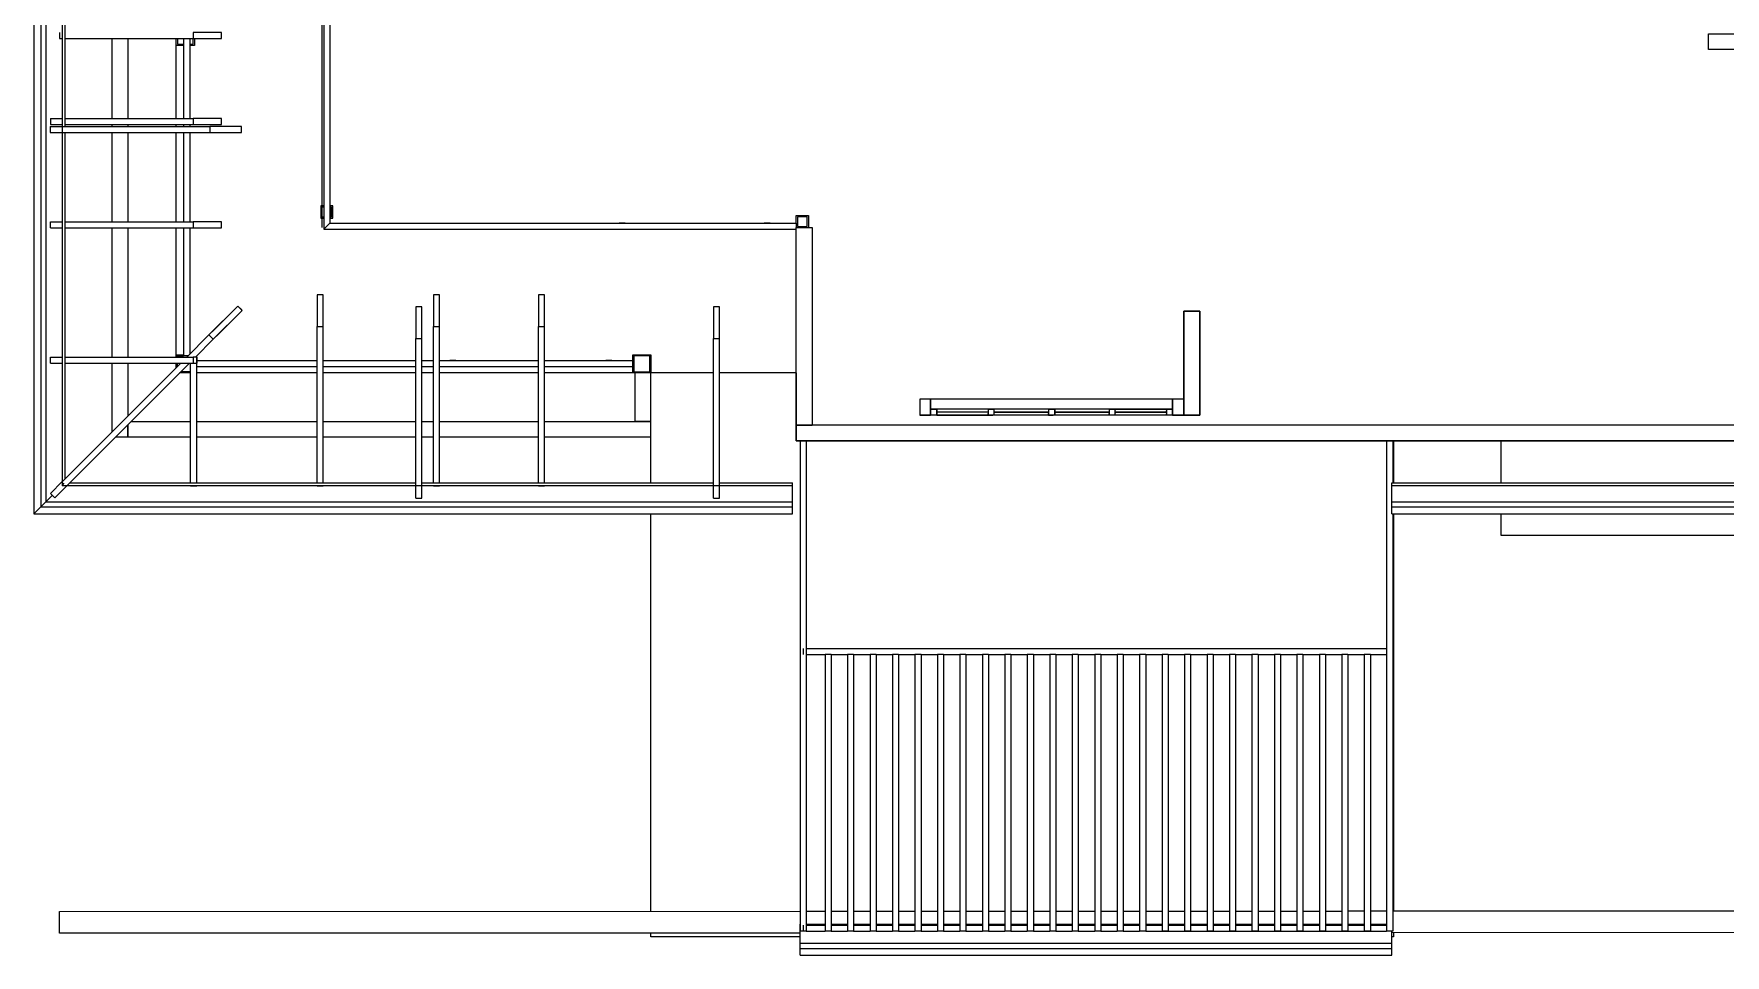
# Model space of a CAD drawing. Header units: metres. Extents: x -44 to 713, y -389 to 67.
# Drawn here: x 123.4 to 402.6, y -389.2 to -237 of the extents above; entities that cross this region are included whole.
import ezdxf

# ---------------------------------------------------------------- set-up
doc = ezdxf.new("R2010")
doc.units = ezdxf.units.M

msp = doc.modelspace()

# ---------------------------------------------------------------- linework, layer by layer
for p, q in [((170.96, -182.38), (170.96, -265.46)), ((171.3, -182.38), (171.3, -269.28)), ((172.3, -182.38), (172.3, -268.28)), ((123.45, -193.1), (123.45, -316.3)), ((124.58, -193.1), (124.58, -315.16)), ((125.44, -193.1), (125.44, -314.3)), ((128.14, -193.1), (128.14, -311.6)), ((128.58, -193.1), (128.58, -252.32)), ((127.68, -236.83), (127.68, -237.83)), ((149.74, -236.83), (149.74, -237.83)), ((154.41, -237.83), (154.41, -236.83)), ((399.89, -237.03), (481.74, -237.03)), ((399.89, -239.63), (399.89, -237.03)), ((127.68, -237.83), (128.14, -237.83)), ((128.58, -237.83), (149.74, -237.83)), ((136.35, -251.03), (136.35, -237.83)), ((138.96, -237.83), (138.96, -251.03)), ((146.96, -238.97), (146.96, -237.83)), ((146.96, -251.03), (146.96, -238.97)), ((148.17, -238.97), (146.96, -238.97)), ((147.16, -237.83), (147.16, -238.76)), ((147.16, -238.76), (148.17, -238.76)), ((148.17, -237.83), (148.17, -251.03)), ((149.17, -237.83), (149.17, -251.03)), ((149.17, -238.76), (149.75, -238.76)), ((149.96, -238.97), (149.17, -238.97)), ((149.74, -237.83), (154.41, -237.83)), ((149.75, -238.76), (149.75, -237.83)), ((149.96, -237.83), (149.96, -238.97)), ((481.74, -239.63), (399.89, -239.63)), ((171.3, -240.46), (171.3, -240.46)), ((171.3, -240.46), (171.3, -241.46)), ((171.3, -241.46), (171.3, -241.46)), ((126.2, -251.03), (128.14, -251.03)), ((126.2, -251.03), (126.2, -252.03)), ((128.58, -251.03), (149.74, -251.03)), ((154.41, -251.03), (149.74, -251.03)), ((149.74, -251.03), (149.74, -252.03)), ((154.41, -252.03), (154.41, -251.03)), ((126.15, -252.32), (128.14, -252.32)), ((126.15, -252.32), (126.15, -253.32)), ((126.15, -253.32), (128.14, -253.32)), ((126.2, -252.03), (128.14, -252.03)), ((128.3, -252.32), (152.48, -252.32)), ((128.3, -253.32), (152.48, -253.32)), ((128.58, -252.03), (149.74, -252.03)), ((128.58, -253.32), (128.58, -310.55)), ((136.35, -252.32), (136.35, -252.03)), ((136.35, -268.1), (136.35, -253.32)), ((138.96, -252.03), (138.96, -252.32)), ((138.96, -253.32), (138.96, -268.1)), ((146.96, -252.32), (146.96, -252.03)), ((146.96, -268.1), (146.96, -253.32)), ((148.17, -252.03), (148.17, -252.32)), ((148.17, -253.32), (148.17, -268.1)), ((149.17, -252.03), (149.17, -252.32)), ((149.17, -253.32), (149.17, -268.1)), ((149.74, -252.03), (154.41, -252.03)), ((157.71, -252.32), (152.48, -252.32)), ((152.48, -252.32), (152.48, -253.32)), ((152.48, -253.32), (157.71, -253.32)), ((157.71, -253.32), (157.71, -252.32)), ((148.17, -260.33), (148.17, -260.33)), ((148.17, -260.33), (148.17, -261.33)), ((148.17, -261.33), (148.17, -261.33)), ((171.3, -265.46), (170.8, -265.46)), ((170.8, -265.46), (170.8, -267.46)), ((170.8, -267.46), (171.3, -267.46)), ((170.96, -267.46), (170.96, -269.03)), ((171, -265.66), (171, -267.26)), ((171.3, -265.66), (171, -265.66)), ((171, -267.26), (171.3, -267.26)), ((172.8, -265.46), (172.3, -265.46)), ((172.6, -265.66), (172.3, -265.66)), ((172.3, -267.26), (172.6, -267.26)), ((172.3, -267.46), (172.8, -267.46)), ((172.6, -267.26), (172.6, -265.66)), ((172.8, -267.46), (172.8, -265.46)), ((249.3, -268.28), (249.3, -267.03)), ((249.3, -267.03), (251.3, -267.03)), ((249.5, -267.23), (249.5, -268.83)), ((251.1, -267.23), (249.5, -267.23)), ((251.1, -268.83), (251.1, -267.23)), ((251.3, -267.03), (251.3, -269.03)), ((126.2, -269.1), (126.2, -268.1)), ((126.2, -268.1), (128.14, -268.1)), ((126.2, -269.1), (128.14, -269.1)), ((128.58, -268.1), (149.74, -268.1)), ((128.58, -269.1), (149.74, -269.1)), ((136.35, -290.43), (136.35, -269.1)), ((138.96, -269.1), (138.96, -290.43)), ((146.96, -290.03), (146.96, -269.1)), ((148.17, -269.1), (148.17, -290.23)), ((149.17, -269.1), (149.17, -289.96)), ((154.41, -268.1), (149.74, -268.1)), ((149.74, -268.1), (149.74, -269.1)), ((149.74, -269.1), (154.41, -269.1)), ((154.41, -269.1), (154.41, -268.1)), ((171.3, -269.28), (172.3, -268.28)), ((171.3, -269.28), (249.3, -269.28)), ((172.3, -268.28), (249.3, -268.28)), ((172.3, -268.28), (172.3, -268.28)), ((220.06, -268.28), (220.06, -268.28)), ((221.06, -268.28), (220.06, -268.28)), ((221.06, -268.28), (221.06, -268.28)), ((243.99, -268.28), (243.99, -268.28)), ((244.99, -268.28), (243.99, -268.28)), ((244.99, -268.28), (244.99, -268.28)), ((249.3, -268.28), (249.3, -269.03)), ((249.3, -301.7), (249.3, -269.03)), ((249.3, -269.03), (251.9, -269.03)), ((249.5, -268.83), (251.1, -268.83)), ((251.9, -269.03), (251.9, -301.7)), ((171.19, -280.14), (170.19, -280.14)), ((170.19, -280.14), (170.19, -285.37)), ((171.19, -285.37), (171.19, -280.14)), ((190.39, -280.14), (189.39, -280.14)), ((189.39, -280.14), (189.39, -285.37)), ((190.39, -285.37), (190.39, -280.14)), ((207.75, -280.14), (206.75, -280.14)), ((206.75, -280.14), (206.75, -285.37)), ((207.75, -285.37), (207.75, -280.14)), ((157.14, -281.99), (152.36, -286.77)), ((153.06, -287.48), (157.85, -282.7)), ((157.85, -282.7), (157.14, -281.99)), ((187.51, -282.13), (186.51, -282.13)), ((186.51, -282.13), (186.51, -287.36)), ((187.51, -287.36), (187.51, -282.13)), ((236.64, -282.13), (235.64, -282.13)), ((235.64, -282.13), (235.64, -287.36)), ((236.64, -287.36), (236.64, -282.13)), ((313.29, -282.85), (315.89, -282.85)), ((313.29, -299.99), (313.29, -282.85)), ((315.89, -282.85), (315.89, -299.99)), ((148.7, -290.43), (152.36, -286.77)), ((150.12, -290.43), (153.06, -287.48)), ((152.36, -286.77), (153.06, -287.48)), ((170.19, -311.16), (170.19, -285.37)), ((170.19, -285.37), (171.19, -285.37)), ((171.19, -311.16), (171.19, -285.37)), ((186.51, -311.53), (186.51, -287.36)), ((186.51, -287.36), (187.51, -287.36)), ((187.51, -311.53), (187.51, -287.36)), ((189.39, -311.16), (189.39, -285.37)), ((189.39, -285.37), (190.39, -285.37)), ((190.39, -311.16), (190.39, -285.37)), ((206.75, -311.16), (206.75, -285.37)), ((206.75, -285.37), (207.75, -285.37)), ((207.75, -311.16), (207.75, -285.37)), ((235.64, -311.53), (235.64, -287.36)), ((235.64, -287.36), (236.64, -287.36)), ((236.64, -311.53), (236.64, -287.36)), ((146.96, -290.43), (146.96, -290.03)), ((146.96, -290.03), (148.17, -290.03)), ((147.16, -290.23), (148.17, -290.23)), ((147.16, -290.43), (147.16, -290.23)), ((148.9, -290.23), (148.17, -290.23)), ((150.33, -311.16), (150.33, -290.21)), ((222.3, -290.03), (225.3, -290.03)), ((222.3, -293.03), (222.3, -290.03)), ((222.5, -290.23), (222.5, -292.83)), ((225.1, -290.23), (222.5, -290.23)), ((225.1, -292.83), (225.1, -290.23)), ((225.3, -290.03), (225.3, -293.03)), ((126.2, -291.43), (126.2, -290.43)), ((126.2, -290.43), (128.14, -290.43)), ((126.2, -291.43), (128.14, -291.43)), ((126.9, -313.65), (149.12, -291.43)), ((128.18, -310.95), (147.7, -291.43)), ((128.58, -290.43), (149.74, -290.43)), ((128.58, -291.43), (149.74, -291.43)), ((136.35, -302.77), (136.35, -291.43)), ((138.96, -291.43), (138.96, -300.18)), ((146.96, -292.18), (146.96, -291.43)), ((147.16, -291.98), (147.16, -291.43)), ((149.33, -293.03), (147.51, -293.03)), ((149.33, -292.83), (147.72, -292.83)), ((149.33, -311.16), (149.33, -291.43)), ((150.33, -290.43), (149.74, -290.43)), ((149.74, -290.43), (149.74, -291.43)), ((149.74, -291.43), (150.33, -291.43)), ((150.33, -290.43), (150.33, -291.43)), ((150.33, -290.97), (170.19, -290.97)), ((150.33, -291.97), (170.19, -291.97)), ((170.19, -293.03), (150.33, -293.03)), ((171.19, -290.97), (186.51, -290.97)), ((171.19, -291.97), (186.51, -291.97)), ((186.51, -293.03), (171.19, -293.03)), ((187.51, -290.97), (189.39, -290.97)), ((187.51, -291.97), (189.39, -291.97)), ((189.39, -293.03), (187.51, -293.03)), ((190.39, -290.97), (206.75, -290.97)), ((190.39, -291.97), (206.75, -291.97)), ((206.75, -293.03), (190.39, -293.03)), ((192.09, -290.97), (192.09, -290.97)), ((193.09, -290.97), (192.09, -290.97)), ((193.09, -290.97), (193.09, -290.97)), ((207.75, -290.97), (222.3, -290.97)), ((207.75, -291.97), (222.3, -291.97)), ((222.3, -293.03), (207.75, -293.03)), ((217.88, -290.97), (217.88, -290.97)), ((218.88, -290.97), (217.88, -290.97)), ((218.88, -290.97), (218.88, -290.97)), ((222.3, -290.97), (222.3, -291.97)), ((225.3, -293.03), (222.3, -293.03)), ((222.5, -292.83), (225.1, -292.83)), ((222.7, -301.03), (222.7, -293.03)), ((225.3, -311.16), (225.3, -293.03)), ((235.64, -293.03), (225.3, -293.03)), ((249.3, -293.03), (236.64, -293.03)), ((249.3, -293.03), (249.3, -304.23)), ((249.3, -298.23), (249.3, -298.23)), ((269.69, -297.39), (269.69, -299.99)), ((271.48, -297.39), (269.69, -297.39)), ((311.42, -297.39), (271.48, -297.39)), ((271.48, -297.39), (271.48, -299.99)), ((313.29, -297.39), (311.42, -297.39)), ((311.42, -299.99), (311.42, -297.39)), ((313.29, -297.39), (313.29, -299.99)), ((139.51, -301.03), (149.33, -301.03)), ((150.33, -301.03), (170.19, -301.03)), ((171.19, -301.03), (186.51, -301.03)), ((187.51, -301.03), (189.39, -301.03)), ((190.39, -301.03), (206.75, -301.03)), ((207.75, -301.03), (225.3, -301.03)), ((225.3, -301.03), (222.7, -301.03)), ((271.48, -299.99), (269.69, -299.99)), ((271.48, -299.01), (271.48, -299.99)), ((311.42, -299.01), (271.48, -299.01)), ((271.48, -299.01), (272.48, -299.01)), ((271.48, -299.01), (271.48, -299.6)), ((272.14, -299.01), (271.48, -299.01)), ((271.48, -299.99), (271.48, -299.6)), ((311.42, -299.99), (271.48, -299.99)), ((272.48, -299.99), (271.48, -299.99)), ((272.48, -299.99), (271.48, -299.99)), ((272.14, -299.99), (271.48, -299.99)), ((272.48, -299.01), (272.14, -299.01)), ((272.48, -299.99), (272.14, -299.99)), ((272.48, -299.01), (272.48, -299.99)), ((272.48, -299.99), (272.48, -299.01)), ((272.48, -299.01), (272.48, -299.01)), ((280.97, -299.01), (272.48, -299.01)), ((272.48, -299.01), (272.48, -299.2)), ((272.48, -299.5), (272.48, -299.2)), ((272.48, -299.5), (272.48, -299.5)), ((280.97, -299.5), (272.48, -299.5)), ((280.97, -299.5), (272.48, -299.5)), ((273.21, -299.5), (272.48, -299.5)), ((272.48, -299.5), (272.48, -299.69)), ((272.48, -299.99), (272.48, -299.69)), ((272.48, -299.99), (280.97, -299.99)), ((272.48, -299.99), (272.48, -299.99)), ((276.79, -299.5), (273.21, -299.5)), ((280.97, -299.5), (276.79, -299.5)), ((280.97, -299.01), (280.97, -299.99)), ((280.97, -299.01), (280.97, -299.99)), ((280.97, -299.01), (280.97, -299.01)), ((280.97, -299.01), (281.97, -299.01)), ((280.97, -299.01), (280.97, -299.25)), ((280.97, -299.01), (281.72, -299.01)), ((280.97, -299.25), (280.97, -299.5)), ((280.97, -299.5), (280.97, -299.5)), ((280.97, -299.5), (280.97, -299.74)), ((280.97, -299.99), (280.97, -299.74)), ((281.97, -299.99), (280.97, -299.99)), ((280.97, -299.99), (280.97, -299.99)), ((281.97, -299.99), (280.97, -299.99)), ((280.97, -299.99), (281.72, -299.99)), ((281.97, -299.01), (281.72, -299.01)), ((281.97, -299.99), (281.72, -299.99)), ((281.97, -299.99), (281.97, -299.01)), ((281.97, -299.99), (281.97, -299.01)), ((281.97, -299.01), (281.97, -299.01)), ((290.95, -299.01), (281.97, -299.01)), ((281.97, -299.42), (281.97, -299.01)), ((281.97, -299.5), (281.97, -299.42)), ((281.97, -299.5), (290.95, -299.5)), ((290.95, -299.5), (281.97, -299.5)), ((281.97, -299.5), (281.97, -299.5)), ((284.22, -299.5), (281.97, -299.5)), ((281.97, -299.91), (281.97, -299.5)), ((281.97, -299.99), (281.97, -299.91)), ((290.95, -299.99), (281.97, -299.99)), ((281.97, -299.99), (281.97, -299.99)), ((290.95, -299.5), (284.22, -299.5)), ((290.95, -299.01), (290.95, -299.99)), ((290.95, -299.01), (290.95, -299.99)), ((290.95, -299.01), (290.95, -299.01)), ((290.95, -299.01), (291.95, -299.01)), ((290.95, -299.01), (290.95, -299.25)), ((290.95, -299.01), (291.7, -299.01)), ((290.95, -299.25), (290.95, -299.5)), ((290.95, -299.5), (290.95, -299.5)), ((290.95, -299.5), (290.95, -299.74)), ((290.95, -299.99), (290.95, -299.74)), ((291.95, -299.99), (290.95, -299.99)), ((290.95, -299.99), (290.95, -299.99)), ((291.95, -299.99), (290.95, -299.99)), ((290.95, -299.99), (291.7, -299.99)), ((291.95, -299.01), (291.7, -299.01)), ((291.95, -299.99), (291.7, -299.99)), ((291.95, -299.01), (291.95, -299.99)), ((291.95, -299.99), (291.95, -299.01)), ((291.95, -299.01), (291.95, -299.01)), ((300.94, -299.01), (291.95, -299.01)), ((291.95, -299.42), (291.95, -299.01)), ((291.95, -299.5), (291.95, -299.42)), ((291.95, -299.5), (300.94, -299.5)), ((300.94, -299.5), (291.95, -299.5)), ((291.95, -299.5), (291.95, -299.5)), ((294.2, -299.5), (291.95, -299.5)), ((291.95, -299.91), (291.95, -299.5)), ((291.95, -299.99), (291.95, -299.91)), ((300.94, -299.99), (291.95, -299.99)), ((291.95, -299.99), (291.95, -299.99)), ((300.94, -299.5), (294.2, -299.5)), ((300.94, -299.01), (300.94, -299.99)), ((300.94, -299.01), (300.94, -299.99)), ((300.94, -299.01), (300.94, -299.01)), ((300.94, -299.01), (301.94, -299.01)), ((300.94, -299.01), (300.94, -299.25)), ((301.43, -299.01), (300.94, -299.01)), ((300.94, -299.25), (300.94, -299.5)), ((300.94, -299.5), (300.94, -299.5)), ((300.94, -299.5), (300.94, -299.74)), ((300.94, -299.99), (300.94, -299.74)), ((301.94, -299.99), (300.94, -299.99)), ((300.94, -299.99), (300.94, -299.99)), ((301.94, -299.99), (300.94, -299.99)), ((301.43, -299.99), (300.94, -299.99)), ((301.94, -299.01), (301.43, -299.01)), ((301.94, -299.99), (301.43, -299.99)), ((301.94, -299.99), (301.94, -299.01)), ((301.94, -299.99), (301.94, -299.01)), ((301.94, -299.01), (301.94, -299.01)), ((301.94, -299.01), (310.42, -299.01)), ((301.94, -299.01), (301.94, -299.2)), ((301.94, -299.5), (301.94, -299.2)), ((310.42, -299.5), (301.94, -299.5)), ((301.94, -299.5), (301.94, -299.5)), ((301.94, -299.5), (310.42, -299.5)), ((301.94, -299.5), (307.22, -299.5)), ((301.94, -299.5), (301.94, -299.69)), ((301.94, -299.99), (301.94, -299.69)), ((310.42, -299.99), (301.94, -299.99)), ((301.94, -299.99), (301.94, -299.99)), ((310.42, -299.5), (307.22, -299.5)), ((310.42, -299.01), (310.42, -299.99)), ((310.42, -299.01), (310.42, -299.99)), ((310.42, -299.01), (310.42, -299.01)), ((310.42, -299.01), (311.42, -299.01)), ((310.76, -299.01), (310.42, -299.01)), ((310.42, -299.01), (310.42, -299.32)), ((310.42, -299.5), (310.42, -299.32)), ((310.42, -299.5), (310.42, -299.5)), ((310.42, -299.5), (310.42, -299.81)), ((310.42, -299.99), (310.42, -299.81)), ((311.42, -299.99), (310.42, -299.99)), ((311.42, -299.99), (310.42, -299.99)), ((310.42, -299.99), (310.42, -299.99)), ((310.76, -299.99), (310.42, -299.99)), ((311.42, -299.01), (310.76, -299.01)), ((311.42, -299.99), (310.76, -299.99)), ((311.42, -299.99), (311.42, -299.01)), ((311.42, -299.01), (311.42, -299.4)), ((311.42, -299.99), (311.42, -299.4)), ((313.29, -299.99), (311.42, -299.99)), ((315.89, -299.99), (313.29, -299.99)), ((138.96, -303.63), (136.91, -303.63)), ((138.96, -303.63), (138.96, -301.59)), ((138.96, -301.59), (138.96, -303.63)), ((149.33, -303.63), (138.96, -303.63)), ((170.19, -303.63), (150.33, -303.63)), ((186.51, -303.63), (171.19, -303.63)), ((189.39, -303.63), (187.51, -303.63)), ((206.75, -303.63), (190.39, -303.63)), ((225.3, -303.63), (207.75, -303.63)), ((249.3, -301.63), (481.74, -301.63)), ((249.3, -304.23), (249.3, -301.63)), ((249.3, -304.23), (249.3, -301.7)), ((251.9, -301.7), (249.3, -301.7)), ((249.3, -304.23), (249.95, -304.23)), ((249.3, -304.23), (249.3, -304.23)), ((249.3, -304.23), (481.74, -304.23)), ((249.3, -304.23), (249.3, -304.23)), ((481.74, -304.23), (249.3, -304.23)), ((249.95, -304.23), (249.95, -385.21)), ((250.95, -304.23), (347.89, -304.23)), ((250.95, -304.23), (250.95, -385.21)), ((347.75, -304.23), (346.75, -304.23)), ((346.75, -304.23), (346.75, -385.21)), ((347.75, -304.23), (347.75, -311.16)), ((347.89, -304.23), (347.89, -311.16)), ((365.62, -304.23), (365.62, -311.16)), ((126.19, -312.94), (128.14, -310.99)), ((128.14, -311.6), (128.48, -311.26)), ((128.14, -311.6), (128.14, -311.6)), ((128.14, -311.6), (128.82, -311.6)), ((128.14, -311.6), (128.14, -311.6)), ((128.94, -311.6), (248.65, -311.6)), ((129.38, -311.16), (186.51, -311.16)), ((149.33, -311.69), (149.33, -311.6)), ((149.33, -311.69), (150.33, -311.69)), ((150.33, -311.69), (150.33, -311.6)), ((170.19, -311.69), (170.19, -311.6)), ((170.19, -311.69), (171.19, -311.69)), ((171.19, -311.69), (171.19, -311.6)), ((186.51, -313.69), (186.51, -311.6)), ((187.51, -311.16), (235.64, -311.16)), ((187.51, -313.69), (187.51, -311.6)), ((189.39, -311.69), (189.39, -311.6)), ((189.39, -311.69), (190.39, -311.69)), ((190.39, -311.69), (190.39, -311.6)), ((206.75, -311.69), (206.75, -311.6)), ((206.75, -311.69), (207.75, -311.69)), ((207.75, -311.69), (207.75, -311.6)), ((235.64, -313.69), (235.64, -311.6)), ((236.64, -311.16), (248.65, -311.16)), ((236.64, -313.69), (236.64, -311.6)), ((248.65, -311.6), (248.65, -311.16)), ((248.65, -314.3), (248.65, -311.6)), ((347.61, -311.16), (486.4, -311.16)), ((347.61, -311.6), (347.61, -311.16)), ((347.61, -311.6), (486.85, -311.6)), ((347.61, -314.3), (347.61, -311.6)), ((123.45, -316.3), (124.58, -315.16)), ((124.58, -315.16), (125.44, -314.3)), ((124.58, -315.16), (248.65, -315.16)), ((125.44, -314.3), (126.49, -313.25)), ((125.44, -314.3), (248.65, -314.3)), ((126.19, -312.94), (126.9, -313.65)), ((186.51, -313.69), (187.51, -313.69)), ((235.64, -313.69), (236.64, -313.69)), ((248.65, -315.16), (248.65, -314.3)), ((248.65, -316.3), (248.65, -315.16)), ((347.61, -314.3), (489.55, -314.3)), ((347.61, -315.16), (347.61, -314.3)), ((347.61, -315.16), (490.4, -315.16)), ((347.61, -316.3), (347.61, -315.16)), ((123.45, -316.3), (123.45, -316.3)), ((123.45, -316.3), (248.65, -316.3)), ((123.45, -316.3), (123.45, -316.3)), ((225.3, -381.94), (225.3, -316.3)), ((347.61, -316.3), (491.54, -316.3)), ((347.75, -316.3), (347.75, -385.21)), ((347.89, -316.3), (347.89, -381.89)), ((365.62, -316.3), (365.62, -319.82)), ((365.62, -319.82), (415.32, -319.82)), ((250.45, -338.55), (250.45, -339.55)), ((250.95, -338.55), (346.75, -338.55)), ((250.95, -339.55), (254.06, -339.55)), ((255.06, -339.55), (254.06, -339.55)), ((254.06, -339.55), (254.06, -385.21)), ((255.06, -339.55), (255.06, -385.21)), ((255.06, -339.55), (257.77, -339.55)), ((258.77, -339.55), (257.77, -339.55)), ((257.77, -339.55), (257.77, -385.21)), ((258.77, -339.55), (258.77, -385.21)), ((258.77, -339.55), (261.47, -339.55)), ((262.47, -339.55), (261.47, -339.55)), ((261.47, -339.55), (261.47, -385.21)), ((262.47, -339.55), (262.47, -385.21)), ((262.47, -339.55), (265.18, -339.55)), ((266.18, -339.55), (265.18, -339.55)), ((265.18, -339.55), (265.18, -385.21)), ((266.18, -339.55), (266.18, -385.21)), ((266.18, -339.55), (268.89, -339.55)), ((269.89, -339.55), (268.89, -339.55)), ((268.89, -339.55), (268.89, -385.21)), ((269.89, -339.55), (269.89, -385.21)), ((269.89, -339.55), (272.6, -339.55)), ((273.6, -339.55), (272.6, -339.55)), ((272.6, -339.55), (272.6, -385.21)), ((273.6, -339.55), (273.6, -385.21)), ((273.6, -339.55), (276.31, -339.55)), ((277.31, -339.55), (276.31, -339.55)), ((276.31, -339.55), (276.31, -385.21)), ((277.31, -339.55), (277.31, -385.21)), ((277.31, -339.55), (280.02, -339.55)), ((281.02, -339.55), (280.02, -339.55)), ((280.02, -339.55), (280.02, -385.21)), ((281.02, -339.55), (281.02, -385.21)), ((281.02, -339.55), (283.72, -339.55)), ((284.72, -339.55), (283.72, -339.55)), ((283.72, -339.55), (283.72, -385.21)), ((284.72, -339.55), (284.72, -385.21)), ((284.72, -339.55), (287.43, -339.55)), ((288.43, -339.55), (287.43, -339.55)), ((287.43, -339.55), (287.43, -385.21)), ((288.43, -339.55), (288.43, -385.21)), ((288.43, -339.55), (291.14, -339.55)), ((292.14, -339.55), (291.14, -339.55)), ((291.14, -339.55), (291.14, -385.21)), ((292.14, -339.55), (292.14, -385.21)), ((292.14, -339.55), (294.85, -339.55)), ((295.85, -339.55), (294.85, -339.55)), ((294.85, -339.55), (294.85, -385.21)), ((295.85, -339.55), (295.85, -385.21)), ((295.85, -339.55), (298.56, -339.55)), ((299.56, -339.55), (298.56, -339.55)), ((298.56, -339.55), (298.56, -385.21)), ((299.56, -339.55), (299.56, -385.21)), ((299.56, -339.55), (302.27, -339.55)), ((303.27, -339.55), (302.27, -339.55)), ((302.27, -339.55), (302.27, -385.21)), ((303.27, -339.55), (303.27, -385.21)), ((303.27, -339.55), (305.97, -339.55)), ((306.97, -339.55), (305.97, -339.55)), ((305.97, -339.55), (305.97, -385.21)), ((306.97, -339.55), (306.97, -385.21)), ((306.97, -339.55), (309.68, -339.55)), ((310.68, -339.55), (309.68, -339.55)), ((309.68, -339.55), (309.68, -385.21)), ((310.68, -339.55), (310.68, -385.21)), ((310.68, -339.55), (313.39, -339.55)), ((314.39, -339.55), (313.39, -339.55)), ((313.39, -339.55), (313.39, -385.21)), ((314.39, -339.55), (314.39, -385.21)), ((314.39, -339.55), (317.1, -339.55)), ((318.1, -339.55), (317.1, -339.55)), ((317.1, -339.55), (317.1, -385.21)), ((318.1, -339.55), (318.1, -385.21)), ((318.1, -339.55), (320.81, -339.55)), ((321.81, -339.55), (320.81, -339.55)), ((320.81, -339.55), (320.81, -385.21)), ((321.81, -339.55), (321.81, -385.21)), ((321.81, -339.55), (324.52, -339.55)), ((325.52, -339.55), (324.52, -339.55)), ((324.52, -339.55), (324.52, -385.21)), ((325.52, -339.55), (325.52, -385.21)), ((325.52, -339.55), (328.22, -339.55)), ((329.22, -339.55), (328.22, -339.55)), ((328.22, -339.55), (328.22, -385.21)), ((329.22, -339.55), (329.22, -385.21)), ((329.22, -339.55), (331.93, -339.55)), ((332.93, -339.55), (331.93, -339.55)), ((331.93, -339.55), (331.93, -385.21)), ((332.93, -339.55), (332.93, -385.21)), ((332.93, -339.55), (335.64, -339.55)), ((336.64, -339.55), (335.64, -339.55)), ((335.64, -339.55), (335.64, -385.21)), ((336.64, -339.55), (336.64, -385.21)), ((336.64, -339.55), (339.35, -339.55)), ((340.35, -339.55), (339.35, -339.55)), ((339.35, -339.55), (339.35, -385.21)), ((340.35, -339.55), (340.35, -385.21)), ((340.35, -339.55), (343.06, -339.55)), ((344.06, -339.55), (343.06, -339.55)), ((343.06, -339.55), (343.06, -385.21)), ((344.06, -339.55), (344.06, -385.21)), ((344.06, -339.55), (346.75, -339.55)), ((127.71, -381.98), (249.95, -381.93)), ((127.71, -385.58), (127.71, -381.98)), ((250.95, -381.93), (254.06, -381.93)), ((255.06, -381.93), (257.77, -381.93)), ((258.77, -381.93), (261.47, -381.93)), ((262.47, -381.93), (265.18, -381.93)), ((266.18, -381.93), (268.89, -381.93)), ((269.89, -381.93), (272.6, -381.92)), ((273.6, -381.92), (276.31, -381.92)), ((277.31, -381.92), (280.02, -381.92)), ((281.02, -381.92), (283.72, -381.92)), ((284.72, -381.92), (287.43, -381.92)), ((288.43, -381.92), (291.14, -381.92)), ((292.14, -381.92), (294.85, -381.91)), ((295.85, -381.91), (298.56, -381.91)), ((299.56, -381.91), (302.27, -381.91)), ((303.27, -381.91), (305.97, -381.91)), ((306.97, -381.91), (309.68, -381.91)), ((310.68, -381.91), (313.39, -381.91)), ((314.39, -381.91), (317.1, -381.9)), ((318.1, -381.9), (320.81, -381.9)), ((321.81, -381.9), (324.52, -381.9)), ((325.52, -381.9), (328.22, -381.9)), ((329.22, -381.9), (331.93, -381.9)), ((332.93, -381.9), (335.64, -381.9)), ((336.64, -381.9), (339.35, -381.9)), ((340.35, -381.89), (343.06, -381.89)), ((344.06, -381.89), (346.75, -381.89)), ((347.75, -381.89), (705.33, -381.74)), ((249.93, -384.5), (249.93, -384.06)), ((249.93, -384.06), (249.95, -384.06)), ((249.93, -384.5), (249.95, -384.5)), ((249.93, -387.2), (249.93, -384.5)), ((250.95, -385.21), (249.95, -385.21)), ((250.45, -384.21), (250.45, -385.21)), ((250.95, -384.06), (254.06, -384.06)), ((250.95, -384.21), (254.06, -384.21)), ((250.95, -385.21), (254.06, -385.21)), ((255.06, -385.21), (254.06, -385.21)), ((255.06, -384.06), (257.77, -384.06)), ((255.06, -384.21), (257.77, -384.21)), ((255.06, -385.21), (257.77, -385.21)), ((258.77, -385.21), (257.77, -385.21)), ((258.77, -384.06), (261.47, -384.06)), ((258.77, -384.21), (261.47, -384.21)), ((258.77, -385.21), (261.47, -385.21)), ((262.47, -385.21), (261.47, -385.21)), ((262.47, -384.06), (265.18, -384.06)), ((262.47, -384.21), (265.18, -384.21)), ((262.47, -385.21), (265.18, -385.21)), ((266.18, -385.21), (265.18, -385.21)), ((266.18, -384.06), (268.89, -384.06)), ((266.18, -384.21), (268.89, -384.21)), ((266.18, -385.21), (268.89, -385.21)), ((269.89, -385.21), (268.89, -385.21)), ((269.89, -384.06), (272.6, -384.06)), ((269.89, -384.21), (272.6, -384.21)), ((269.89, -385.21), (272.6, -385.21)), ((273.6, -385.21), (272.6, -385.21)), ((273.6, -384.06), (276.31, -384.06)), ((273.6, -384.21), (276.31, -384.21)), ((273.6, -385.21), (276.31, -385.21)), ((277.31, -385.21), (276.31, -385.21)), ((277.31, -384.06), (280.02, -384.06)), ((277.31, -384.21), (280.02, -384.21)), ((277.31, -385.21), (280.02, -385.21)), ((281.02, -385.21), (280.02, -385.21)), ((281.02, -384.06), (283.72, -384.06)), ((281.02, -384.21), (283.72, -384.21)), ((281.02, -385.21), (283.72, -385.21)), ((284.72, -385.21), (283.72, -385.21)), ((284.72, -384.06), (287.43, -384.06)), ((284.72, -384.21), (287.43, -384.21)), ((284.72, -385.21), (287.43, -385.21)), ((288.43, -385.21), (287.43, -385.21)), ((288.43, -384.06), (291.14, -384.06)), ((288.43, -384.21), (291.14, -384.21)), ((288.43, -385.21), (291.14, -385.21)), ((292.14, -385.21), (291.14, -385.21)), ((292.14, -384.06), (294.85, -384.06)), ((292.14, -384.21), (294.85, -384.21)), ((292.14, -385.21), (294.85, -385.21)), ((295.85, -385.21), (294.85, -385.21)), ((295.85, -384.06), (298.56, -384.06)), ((295.85, -384.21), (298.56, -384.21)), ((295.85, -385.21), (298.56, -385.21)), ((299.56, -385.21), (298.56, -385.21)), ((299.56, -384.06), (302.27, -384.06)), ((299.56, -384.21), (302.27, -384.21)), ((299.56, -385.21), (302.27, -385.21)), ((303.27, -385.21), (302.27, -385.21)), ((303.27, -384.06), (305.97, -384.06)), ((303.27, -384.21), (305.97, -384.21)), ((303.27, -385.21), (305.97, -385.21)), ((306.97, -385.21), (305.97, -385.21)), ((306.97, -384.06), (309.68, -384.06)), ((306.97, -384.21), (309.68, -384.21)), ((306.97, -385.21), (346.75, -385.21)), ((310.68, -385.21), (309.68, -385.21)), ((310.68, -384.06), (313.39, -384.06)), ((310.68, -384.21), (313.39, -384.21)), ((314.39, -385.21), (313.39, -385.21)), ((314.39, -384.06), (317.1, -384.06)), ((314.39, -384.21), (317.1, -384.21)), ((318.1, -385.21), (317.1, -385.21)), ((318.1, -384.06), (320.81, -384.06)), ((318.1, -384.21), (320.81, -384.21)), ((321.81, -385.21), (320.81, -385.21)), ((321.81, -384.06), (324.52, -384.06)), ((321.81, -384.21), (324.52, -384.21)), ((325.52, -385.21), (324.52, -385.21)), ((325.52, -384.06), (328.22, -384.06)), ((325.52, -384.21), (328.22, -384.21)), ((329.22, -385.21), (328.22, -385.21)), ((329.22, -384.06), (331.93, -384.06)), ((329.22, -384.21), (331.93, -384.21)), ((332.93, -385.21), (331.93, -385.21)), ((332.93, -384.06), (335.64, -384.06)), ((332.93, -384.21), (335.64, -384.21)), ((336.64, -385.21), (335.64, -385.21)), ((336.64, -384.06), (339.35, -384.06)), ((336.64, -384.21), (339.35, -384.21)), ((340.35, -385.21), (339.35, -385.21)), ((340.35, -384.06), (343.06, -384.06)), ((340.35, -384.21), (343.06, -384.21)), ((344.06, -385.21), (343.06, -385.21)), ((344.06, -384.06), (346.75, -384.06)), ((344.06, -384.21), (346.75, -384.21)), ((347.75, -385.21), (346.75, -385.21)), ((347.61, -387.2), (347.61, -385.21)), ((249.93, -385.53), (127.71, -385.58)), ((225.3, -386.18), (225.3, -385.54)), ((249.93, -386.18), (225.3, -386.18)), ((249.93, -388.06), (249.93, -387.2)), ((249.93, -387.2), (347.61, -387.2)), ((249.93, -389.19), (249.93, -388.06)), ((249.93, -388.06), (347.61, -388.06)), ((708.29, -385.34), (347.61, -385.49)), ((347.89, -386.18), (347.61, -386.18)), ((347.61, -388.06), (347.61, -387.2)), ((347.61, -389.19), (347.61, -388.06)), ((347.89, -385.49), (347.89, -386.18)), ((249.93, -389.19), (347.61, -389.19))]:
    msp.add_line(p, q)
for points in [[(149.74, -237.5), (149.74, -237.83), (151.42, -237.83), (154.41, -237.83), (154.41, -237.45), (154.41, -236.83), (151.42, -236.83), (149.74, -236.83)], [(149.74, -251.67), (149.74, -252.03), (151.59, -252.03), (154.41, -252.03), (154.41, -251.61), (154.41, -251.03), (151.59, -251.03), (149.74, -251.03)], [(152.48, -252.76), (152.48, -253.32), (154.97, -253.32), (157.71, -253.32), (157.71, -252.83), (157.71, -252.32), (154.93, -252.32), (152.48, -252.32)], [(149.74, -268.57), (149.74, -269.1), (151.97, -269.1), (154.41, -269.1), (154.41, -268.52), (154.41, -268.1), (151.97, -268.1), (149.74, -268.1)], [(170.76, -285.37), (171.19, -285.37), (171.19, -282.02), (171.19, -280.14), (170.86, -280.14), (170.19, -280.14), (170.19, -282.02), (170.19, -285.37)], [(189.8, -285.37), (190.39, -285.37), (190.39, -283.01), (190.39, -280.14), (189.87, -280.14), (189.39, -280.14), (189.39, -283.01), (189.39, -285.37)], [(207.11, -285.37), (207.75, -285.37), (207.75, -283.31), (207.75, -280.14), (207.17, -280.14), (206.75, -280.14), (206.75, -283.31), (206.75, -285.37)], [(152.93, -287.35), (153.06, -287.48), (153.98, -286.56), (157.85, -282.7), (157.7, -282.55), (157.14, -281.99), (153.28, -285.85), (152.36, -286.77)], [(187.08, -287.36), (187.51, -287.36), (187.51, -284.91), (187.51, -282.13), (187, -282.13), (186.51, -282.13), (186.51, -284.86), (186.51, -287.36)], [(236.4, -287.36), (236.64, -287.36), (236.64, -286.04), (236.64, -282.13), (236.36, -282.13), (235.64, -282.13), (235.64, -286.03), (235.64, -287.36)], [(313.29, -297.39), (312.07, -297.39), (311.42, -297.39), (311.42, -298.96), (311.42, -299.99), (312.07, -299.99), (313.29, -299.99), (313.72, -299.99), (315.89, -299.99), (315.89, -297.14), (315.89, -282.85), (315.46, -282.85), (313.29, -282.85), (313.29, -285.7)], [(149.74, -290.45), (149.74, -291.43), (149.86, -291.43), (150.33, -291.43), (150.33, -290.56), (150.33, -290.43), (149.86, -290.43), (149.74, -290.43)], [(271.48, -299.99), (271.48, -298.43), (271.48, -297.39), (270.87, -297.39), (269.69, -297.39), (269.69, -299.41), (269.69, -299.99), (270.87, -299.99)]]:
    msp.add_lwpolyline(points, close=True)

doc.saveas('drawing.dxf')
